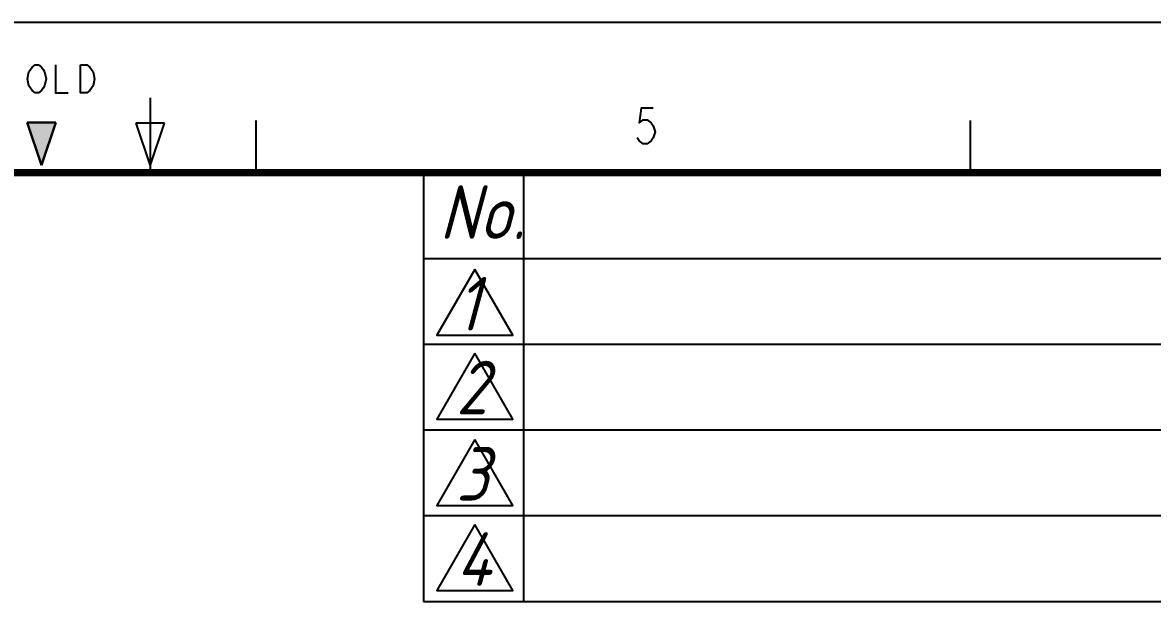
# Model space of a CAD drawing. Header units: millimetres. Extents: x 0 to 2520, y 0 to 1796.
# Drawn here: x 1253.7 to 1728.1, y 1539 to 1782 of the extents above; entities that cross this region are included whole.
import ezdxf

# ---------------------------------------------------------------- set-up
doc = ezdxf.new("R2010")
doc.units = ezdxf.units.MM
doc.header["$LTSCALE"] = 50
doc.styles.add('style1', font='gbeitc.shx')

msp = doc.modelspace()

# ---------------------------------------------------------------- hatches: boundary and pattern name
at = {"linetype": 'Continuous'}
msp.add_hatch(color=7, dxfattribs=at).paths.add_polyline_path([(1267.651, 1740.1), (1261.651, 1722.1), (1255.651, 1740.1)])

# ---------------------------------------------------------------- linework, layer by layer
at = {"color": 7, "linetype": 'Continuous'}
for p, q in [((2520, 1782), (0, 1782)), ((1307.306, 1750.424), (1307.306, 1719.507)), ((1255.651, 1740.1), (1267.651, 1740.1)), ((1261.651, 1722.1), (1255.651, 1740.1)), ((1255.651, 1740.1), (1261.651, 1722.1)), ((1267.651, 1740.1), (1255.651, 1740.1)), ((1267.651, 1740.1), (1261.651, 1722.1)), ((1261.651, 1722.1), (1267.651, 1740.1)), ((1301.306, 1739.847), (1307.306, 1721.847)), ((1313.306, 1739.847), (1301.306, 1739.847)), ((1307.306, 1721.847), (1313.306, 1739.847)), ((1351.612, 1740.848), (1351.612, 1719)), ((1651.612, 1740.848), (1651.612, 1719)), ((1413, 1719), (153, 1719)), ((1422, 1719), (1422, 1539)), ((1464, 1719), (1464, 1539)), ((2461.612, 1719), (1565.93, 1719)), ((1422, 1683), (2461.612, 1683)), ((1422, 1647), (2461.612, 1647)), ((1422, 1611), (2461.612, 1611)), ((1422, 1575), (2461.612, 1575)), ((1422, 1539), (2461.612, 1539))]:
    msp.add_line(p, q, dxfattribs=at)
for points in [[(1262.314, 1754.518), (1261.658, 1753.546), (1260.346, 1752.574), (1259.033, 1752.574), (1257.721, 1753.546), (1257.065, 1754.518), (1256.409, 1755.49), (1255.753, 1758.406), (1256.409, 1761.322), (1257.065, 1762.294), (1257.721, 1763.266), (1259.033, 1764.238), (1260.346, 1764.238), (1261.658, 1763.266), (1262.314, 1762.294), (1262.97, 1761.322), (1263.626, 1758.406), (1262.97, 1755.49), (1262.314, 1754.518)], [(1267.563, 1764.238), (1267.563, 1752.574), (1272.812, 1752.574)], [(1278.06, 1764.238), (1280.685, 1764.238), (1281.997, 1763.266), (1282.653, 1762.294), (1283.309, 1761.322), (1283.965, 1758.406), (1283.309, 1755.49), (1282.653, 1754.518), (1281.997, 1753.546), (1280.685, 1752.574), (1278.06, 1752.574), (1278.06, 1764.238)], [(1518.524, 1746.113), (1513.462, 1746.113), (1512.618, 1739.863), (1514.306, 1741.113), (1515.993, 1741.113), (1517.681, 1739.863), (1518.524, 1738.613), (1519.368, 1736.113), (1518.524, 1733.613), (1517.681, 1732.363), (1515.993, 1731.113), (1514.306, 1731.113), (1512.618, 1732.363), (1511.774, 1733.613)]]:
    msp.add_lwpolyline(points, dxfattribs=at)
at = {"color": 7, "linetype": 'Continuous', "const_width": 3}
for points in [[(1413, 1719), (153, 1719)], [(1413, 1719), (2461.612, 1719)], [(1565.93, 1719), (2461.612, 1719)]]:
    msp.add_lwpolyline(points, dxfattribs=at)
at = {"color": 7, "linetype": 'Continuous'}
for points in [[(1443.633, 1678.406), (1427.644, 1650.711), (1459.623, 1650.711)], [(1443.633, 1643.236), (1427.644, 1615.541), (1459.623, 1615.541)], [(1443.633, 1607.003), (1427.644, 1579.308), (1459.623, 1579.308)], [(1443.633, 1571.223), (1427.644, 1543.528), (1459.623, 1543.528)]]:
    msp.add_lwpolyline(points, close=True, dxfattribs=at)

# ---------------------------------------------------------------- texts
at = {"color": 7, "linetype": 'Continuous', "style": 'style1'}
for s, p in [('No.', (1428.726, 1691.155)), ('1', (1435.77, 1652.689)), ('2', (1435.77, 1617.519)), ('3', (1435.77, 1581.286)), ('4', (1435.77, 1545.506))]:
    msp.add_text(s, height=22.5, dxfattribs=at).set_placement(p)

doc.saveas('drawing.dxf')
